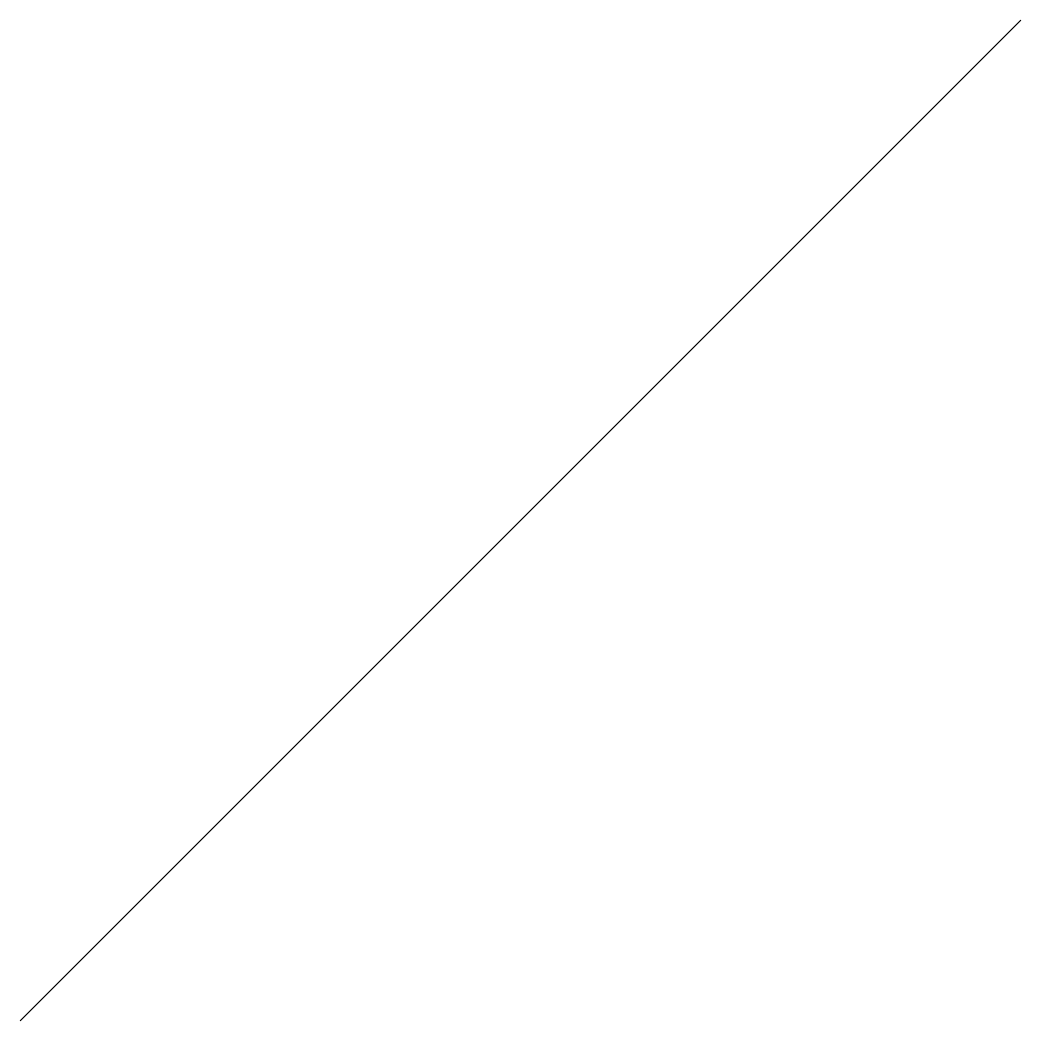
# Model space of a CAD drawing. Header units: metres. Extents: x 10 to 13, y 20 to 23.
import ezdxf

# ---------------------------------------------------------------- set-up
doc = ezdxf.new("R2010")
doc.units = ezdxf.units.M

msp = doc.modelspace()

# ---------------------------------------------------------------- linework, layer by layer
for points in [[(10, 20, 30), (11, 21, 31), (12, 22, 32), (13, 23, 33)], [(10, 20, 30), (11, 21, 31), (12, 22, 32)]]:
    msp.add_3dface(points)

doc.saveas('drawing.dxf')
